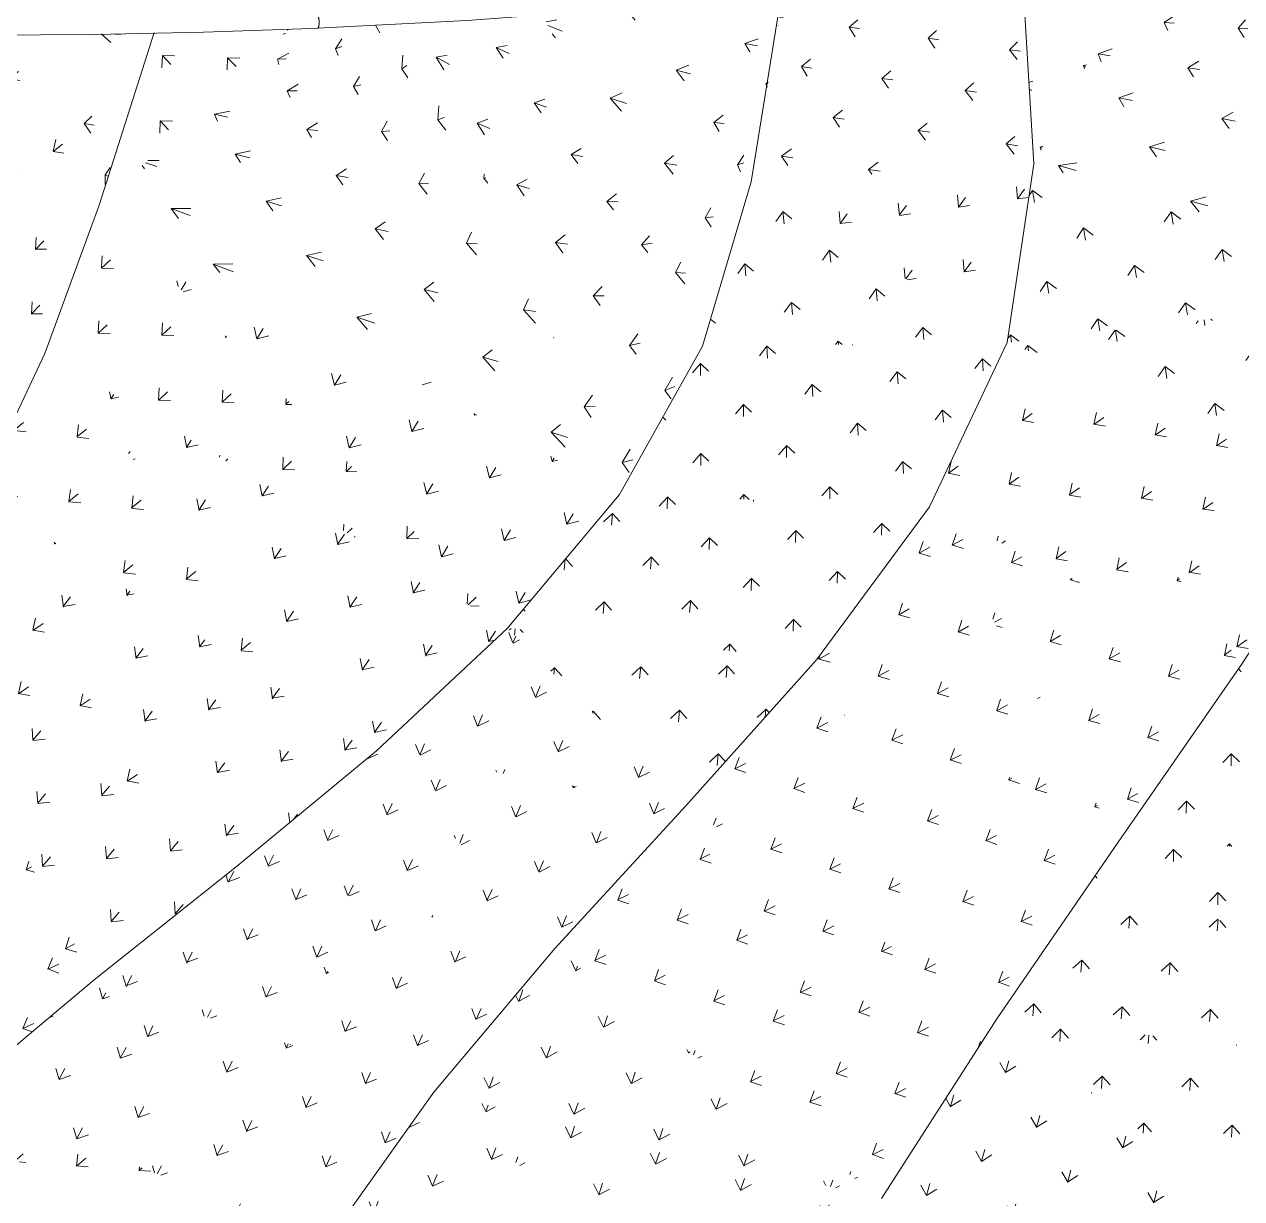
# Model space of a CAD drawing. Header units: millimetres. Extents: x 15878 to 679837, y -72324 to 391440.
# Drawn here: x 92582 to 97316, y -1400 to 3167 of the extents above; entities that cross this region are included whole.
import ezdxf

# ---------------------------------------------------------------- set-up
doc = ezdxf.new("R2010")
doc.units = ezdxf.units.MM
for name, color, linetype, lineweight in [('A-FLOR', 192, 'Continuous', 5), ('A-FLOR-HRAL', 11, 'Continuous', 5), ('A-FLOR-PATT', 8, 'Continuous', 5)]:
    doc.layers.add(name, color=color, linetype=linetype, lineweight=lineweight)

# ---------------------------------------------------------------- blocks, each defined once
blk = doc.blocks.new('Railings 6 - Railings 6-15750741-1_F')
at = {"layer": 'A-FLOR-HRAL', "flags": 128}
for points in [[(93722.6, 3152.1), (94302.9, 3182.3), (94882.3, 3225.2), (95264.1, 3260.5)], [(92010.6, 3129.3), (92433.1, 3125.2), (92855.6, 3127.5), (93278.1, 3136.1), (93700.4, 3151.2), (93722.6, 3152.1)]]:
    blk.add_lwpolyline(points, dxfattribs=at)
at = {"layer": 'A-FLOR-HRAL'}
for points, knots in [([(93719.7, 3201.9), (93720.8, 3202.3), (93722.3, 3201.8), (93724, 3199.2), (93724.9, 3197.2), (93725.6, 3195.5), (93726.2, 3193.5), (93727, 3190.7), (93727.6, 3187.3), (93728.1, 3183.9), (93728.3, 3181.2), (93728.5, 3178.4), (93728.6, 3175.8), (93728.7, 3173.4), (93728.6, 3171.2), (93728.5, 3169.1), (93728.4, 3167), (93728.2, 3165.1), (93727.9, 3163.2), (93727.6, 3161.4), (93727.2, 3159.2), (93726.5, 3156.8), (93725.5, 3154.6), (93724.5, 3153), (93723.7, 3152.5), (93723.3, 3152.3)], [-1, -1, -1, -1, -0.861111, -0.791667, -0.756944, -0.722222, -0.6875, -0.652778, -0.583333, -0.548611, -0.513889, -0.479167, -0.444444, -0.416667, -0.388889, -0.361111, -0.333333, -0.305556, -0.277778, -0.25, -0.222222, -0.166667, -0.111111, -0.055556, 0, 0, 0, 0]), ([(93723.3, 3152.3), (93724.3, 3152.7), (93725.7, 3154.4), (93726.8, 3158), (93727.2, 3159.5), (93727.3, 3159.8)], [-1, -1, -1, -1, -0.8611111, -0.7916667, -0.7777778, -0.7777778, -0.7777778, -0.7777778]), ([(93727.3, 3159.8), (93727.4, 3160.2), (93727.6, 3161.2), (93727.9, 3163.2), (93728.2, 3165.2), (93728.3, 3166.5), (93728.4, 3167)], [-0.7776613, -0.7776613, -0.7776613, -0.7776613, -0.7569444, -0.7222222, -0.6875, -0.6666667, -0.6666667, -0.6666667, -0.6666667])]:
    blk.add_open_spline(points, degree=3, knots=knots, dxfattribs=at)
for points in [[(93723.3, 3152.3), (93722.5, 3152), (93721.7, 3152.1), (93720.9, 3152.8)], [(93720.9, 3152.8), (93721.7, 3152.1), (93722.5, 3152), (93723.3, 3152.3)]]:
    blk.add_open_spline(points, degree=3, dxfattribs=at)
blk = doc.blocks.new('FP_180-1_F')
at = {"layer": 'A-FLOR-PATT'}
for p, q in [((97474.8, 3573.8), (97496.3, 3579.6)), ((97474.8, 3573.8), (97503.5, 3534.8)), ((97133.4, 3497.7), (97147.8, 3519.1)), ((97308.2, 3533.3), (97313.1, 3549.2)), ((97308.2, 3533.3), (97330.8, 3538.3)), ((97308.2, 3533.3), (97327.1, 3499.3)), ((96961.4, 3468.8), (96975.1, 3470.9)), ((96968.4, 3481.8), (96979.4, 3491.3)), ((97133.4, 3497.7), (97157.1, 3502.2)), ((97133.4, 3497.7), (97142.5, 3468.8)), ((96949.6, 3446.8), (96949.6, 3443.2)), ((97198, 3335), (97224.2, 3369.3)), ((97425.2, 3343.9), (97440.1, 3384.1)), ((96962.6, 3331.1), (97000.2, 3359.5)), ((96962.6, 3331.1), (96994.3, 3331.3)), ((96962.6, 3331.1), (96969.3, 3303.3)), ((97198, 3335), (97228.6, 3335.9)), ((97198, 3335), (97214.5, 3302.3)), ((97425.2, 3343.9), (97454.7, 3345.4)), ((97425.2, 3343.9), (97451.6, 3306.1)), ((97014.8, 3174.6), (97054.7, 3201.8)), ((97014.8, 3174.6), (97053.4, 3171.4)), ((97014.8, 3174.6), (97029, 3143)), ((97302.5, 3152), (97331.1, 3185.1)), ((97582.1, 3134.1), (97599.3, 3173.1)), ((97302.5, 3152), (97340.1, 3149.3)), ((97302.5, 3152), (97326.6, 3115.4)), ((97582.1, 3134.1), (97618.6, 3132.1)), ((97582.1, 3134.1), (97616, 3092.5)), ((96758.6, 3051.8), (96812.2, 3072)), ((96758.6, 3051.8), (96805.2, 3044.4)), ((96758.6, 3051.8), (96770.5, 3021.4)), ((97106.9, 2997.8), (97149.1, 3023.9)), ((97106.9, 2997.8), (97152.4, 2991)), ((97106.9, 2997.8), (97128.6, 2962.4)), ((97447, 2948.5), (97477.9, 2980.4)), ((97447, 2948.5), (97491.5, 2942.3)), ((97447, 2948.5), (97478.5, 2908.1)), ((97778.9, 2903.8), (97798.5, 2941.6)), ((96838.2, 2881.3), (96894.1, 2900.3)), ((97778.9, 2903.8), (97821.8, 2898.2)), ((97778.9, 2903.8), (97820.3, 2858.3)), ((96838.2, 2881.3), (96891.8, 2870.4)), ((96838.2, 2881.3), (96857.6, 2847.1)), ((97238.8, 2800.7), (97283.4, 2825.5)), ((97238.8, 2800.7), (97291.3, 2790.3)), ((97238.8, 2800.7), (97268, 2761.5)), ((97631.3, 2724.5), (97664.6, 2755.2)), ((96957.7, 2690.5), (97016, 2708.3)), ((97631.3, 2724.5), (97682.8, 2714.8)), ((97631.3, 2724.5), (97670.3, 2680.3)), ((96957.7, 2690.5), (97018.2, 2676)), ((96957.7, 2690.5), (96984.5, 2652.4)), ((96603.6, 2617.7), (96675.5, 2628.5)), ((96603.6, 2617.7), (96672.1, 2599.1)), ((96603.6, 2617.7), (96622.4, 2589.3)), ((97410.7, 2583.1), (97457.6, 2606.8)), ((97410.7, 2583.1), (97470.1, 2569.2)), ((97410.7, 2583.1), (97447.3, 2540)), ((97855.6, 2480.1), (97891.2, 2509.6)), ((97117, 2479.3), (97177.7, 2495.9)), ((97117, 2479.3), (97184.5, 2461.3)), ((97117, 2479.3), (97151.3, 2437.4)), ((97855.6, 2480.1), (97914, 2466.7)), ((97855.6, 2480.1), (97902.1, 2431.9)), ((97622.4, 2345.1), (97671.7, 2367.5)), ((97622.4, 2345.1), (97688.8, 2327.6)), ((97622.4, 2345.1), (97666.6, 2298.1)), ((98119.8, 2215), (98126.8, 2220)), ((98119.8, 2215), (98130.2, 2212.3)), ((98119.8, 2215), (98136.1, 2199.2))]:
    blk.add_line(p, q, dxfattribs=at)
blk = doc.blocks.new('FP_182-1_F')
at = {"layer": 'A-FLOR-PATT'}
for p, q in [((96443, 3409.4), (96450.8, 3398.7)), ((95965.9, 3312.2), (95997.6, 3342)), ((95965.9, 3312.2), (96005, 3307)), ((95965.9, 3312.2), (95989.4, 3275.1)), ((96265.4, 3272.6), (96295.9, 3303)), ((96265.4, 3272.6), (96305.9, 3267.3)), ((96265.4, 3272.6), (96292.2, 3234.6)), ((95522.7, 3222.1), (95529, 3227.3)), ((95518.3, 3195.3), (95532.7, 3193.1)), ((95790.2, 3155.9), (95824, 3185)), ((95513.1, 3163.3), (95513.6, 3162.3)), ((95790.2, 3155.9), (95830.3, 3150.3)), ((95790.2, 3155.9), (95813, 3118.9)), ((96096.8, 3112.8), (96129.3, 3142.5)), ((96096.8, 3112.8), (96138.3, 3107)), ((96096.8, 3112.8), (96122.9, 3075)), ((96413.9, 3068.5), (96445, 3098.8)), ((95604, 3003), (95639.7, 3031.4)), ((96413.9, 3068.5), (96456.7, 3062.5)), ((96413.9, 3068.5), (96443.3, 3029.8)), ((95604, 3003), (95644.9, 2996.9)), ((95604, 3003), (95626.1, 2966)), ((95917.5, 2957), (95951.9, 2985.9)), ((95917.5, 2957), (95959.9, 2950.8)), ((95917.5, 2957), (95942.9, 2919.3)), ((96241.6, 2909.6), (96274.7, 2939.1)), ((96241.6, 2909.6), (96285.3, 2903.1)), ((96241.6, 2909.6), (96270.2, 2871)), ((95727.6, 2804.5), (95764, 2832.9)), ((95727.6, 2804.5), (95770.8, 2798)), ((95727.6, 2804.5), (95752.2, 2767)), ((96058.5, 2754.5), (96093.6, 2783.3)), ((96058.5, 2754.5), (96103.2, 2747.7)), ((96058.5, 2754.5), (96086.5, 2716.1)), ((96400.2, 2701.9), (96434, 2731.2)), ((96400.2, 2701.9), (96446.3, 2694.7)), ((96400.2, 2701.9), (96431.4, 2662.4)), ((95527, 2655), (95565.4, 2682.8)), ((95527, 2655), (95571.2, 2648.2)), ((95527, 2655), (95551, 2617.6)), ((95864.8, 2602.9), (95902, 2631.1)), ((95864.8, 2602.9), (95910.4, 2595.8)), ((95864.8, 2602.9), (95878.4, 2583.9))]:
    blk.add_line(p, q, dxfattribs=at)
blk = doc.blocks.new('FP_188-1_F')
at = {"layer": 'A-FLOR-PATT'}
for p, q in [((93587.6, 3128.9), (93597.1, 3130.8)), ((93603.8, 3143.9), (93612.2, 3148.7)), ((93948, 3164), (93964.1, 3134.5)), ((93792.2, 3071.6), (93816.7, 3110.2)), ((93792.2, 3071.6), (93816.9, 3080.9)), ((93567, 3031.2), (93610.6, 3055.5)), ((93567, 3031.2), (93600.8, 3033.5)), ((93567, 3031.2), (93571.1, 3010.4)), ((93792.2, 3071.6), (93802.4, 3046.3)), ((94050.2, 2993.9), (94054.4, 3047.6)), ((94050.2, 2993.9), (94069.9, 3007)), ((94050.2, 2993.9), (94073.6, 2958.8)), ((93862.2, 2925.2), (93885.6, 2964.6)), ((93604.7, 2908.7), (93647.1, 2933.8)), ((93604.7, 2908.7), (93642.8, 2907.9)), ((93604.7, 2908.7), (93616, 2882.5)), ((93862.2, 2925.2), (93891.1, 2931.3)), ((93862.2, 2925.2), (93879.6, 2894.6)), ((94190.7, 2795.3), (94193.9, 2849.8)), ((93320.9, 2817.2), (93381.5, 2828.9)), ((93320.9, 2817.2), (93372.6, 2806.4)), ((93320.9, 2817.2), (93333.3, 2790.3)), ((94190.7, 2795.3), (94214.7, 2805.2)), ((94190.7, 2795.3), (94221.3, 2754.9)), ((93680.5, 2757.9), (93721.9, 2783.8)), ((93680.5, 2757.9), (93722.9, 2753.9)), ((93680.5, 2757.9), (93698.9, 2726.5)), ((93970.4, 2750.6), (93992.7, 2790.7)), ((93970.4, 2750.6), (94003.6, 2753.5)), ((93970.4, 2750.6), (93994.9, 2714.7)), ((93402.5, 2662.2), (93461.9, 2674.7)), ((93402.5, 2662.2), (93458.5, 2648.2)), ((93402.5, 2662.2), (93422, 2630)), ((93040.8, 2617.5), (93048.8, 2604.9)), ((93053.3, 2629.1), (93097.7, 2613.8)), ((93061.8, 2637.2), (93105.7, 2637)), ((93794.4, 2579), (93834.7, 2605.7)), ((93794.4, 2579), (93841.1, 2571.8)), ((93794.4, 2579), (93820, 2542.3)), ((94116.7, 2547.7), (94137.9, 2588.6)), ((94369.4, 2568.5), (94370.3, 2584.1)), ((94369.4, 2568.5), (94376.3, 2570)), ((94369.4, 2568.5), (94384.9, 2549.6)), ((94116.7, 2547.7), (94154.2, 2547.4)), ((94116.7, 2547.7), (94148.4, 2506.5)), ((93522.1, 2479), (93580.5, 2492.3)), ((93522.1, 2479), (93582.4, 2461.8)), ((93522.1, 2479), (93548.8, 2441.5)), ((93153.5, 2450.4), (93227.3, 2423.2)), ((93153.5, 2450.4), (93181.2, 2412.1)), ((93153.5, 2450.4), (93230, 2450.3)), ((93946.4, 2371.8), (93985.7, 2399.3)), ((93946.4, 2371.8), (93997.4, 2361.5)), ((93946.4, 2371.8), (93979.2, 2329.8)), ((94301.1, 2316.5), (94321.3, 2358.3)), ((93679.8, 2267.6), (93737.1, 2281.6)), ((94301.1, 2316.5), (94342.9, 2313.1)), ((94301.1, 2316.5), (94339.9, 2270.1)), ((93316.9, 2234.8), (93392.3, 2235.5)), ((93316.9, 2234.8), (93395, 2204.4)), ((93316.9, 2234.8), (93342.6, 2202.6)), ((93679.8, 2267.6), (93744.4, 2247.2)), ((93679.8, 2267.6), (93713.6, 2224.8)), ((94136.5, 2136.4), (94174.7, 2164.7)), ((94136.5, 2136.4), (94191.8, 2122.9)), ((94136.5, 2136.4), (94176.4, 2089.1)), ((94523.6, 2057.1), (94542.7, 2099.7)), ((93875.6, 2027.9), (93931.9, 2042.8)), ((94523.6, 2057.1), (94569.7, 2050.5)), ((94523.6, 2057.1), (94569.6, 2005.3)), ((93875.6, 2027.9), (93944.5, 2004.4)), ((93875.6, 2027.9), (93916.6, 1979.8)), ((94364.7, 1872.7), (94401.9, 1901.8)), ((94364.7, 1872.7), (94424.3, 1856.1)), ((94364.7, 1872.7), (94411.7, 1820.2)), ((94129.3, 1765.3), (94164.7, 1775.7)), ((94631, 1580.8), (94667.1, 1610.7)), ((94631, 1580.8), (94694.9, 1560.9)), ((94631, 1580.8), (94685.2, 1522.9))]:
    blk.add_line(p, q, dxfattribs=at)
blk = doc.blocks.new('FP_189-1_F')
at = {"layer": 'A-FLOR-PATT'}
for p, q in [((94416.3, 3077), (94460, 3084.2)), ((94183.3, 3039.8), (94227, 3046.6)), ((94183.3, 3039.8), (94235.4, 3010.4)), ((94183.3, 3039.8), (94213.5, 2990.4)), ((94416.3, 3077), (94466.9, 3053.3)), ((94416.3, 3077), (94444.4, 3035.3)), ((94564.4, 2861.2), (94605.9, 2876.1)), ((94564.4, 2861.2), (94612.9, 2845)), ((94564.4, 2861.2), (94591.7, 2822.5)), ((94342.7, 2783.2), (94384.3, 2797.7)), ((94342.7, 2783.2), (94392.7, 2761.4)), ((94342.7, 2783.2), (94372.1, 2736.9)), ((94708, 2661.5), (94747.4, 2683.9)), ((94708, 2661.5), (94754.4, 2652.8)), ((94708, 2661.5), (94734.4, 2625.8)), ((94497.6, 2542.9), (94537, 2565)), ((94497.6, 2542.9), (94545.5, 2528.6)), ((94497.6, 2542.9), (94526.1, 2499.6)), ((94847.1, 2477.8), (94884.4, 2507.7)), ((94847.1, 2477.8), (94891.4, 2476.5)), ((94847.1, 2477.8), (94872.7, 2445.1)), ((94648, 2318.7), (94685.3, 2348.4)), ((94981.8, 2310), (95013.7, 2344)), ((94648, 2318.7), (94693.8, 2311.9)), ((94648, 2318.7), (94675.7, 2278.4)), ((94981.8, 2310), (95024, 2316.2)), ((94981.8, 2310), (95006.5, 2280.4)), ((94793.9, 2110.6), (94829.1, 2147.9)), ((94793.9, 2110.6), (94837.6, 2111.3)), ((94793.9, 2110.6), (94820.8, 2073.3)), ((94640.1, 1948.1), (94641.2, 1949.3)), ((94935.4, 1918.5), (94968.5, 1963.4)), ((94935.4, 1918.5), (94977, 1926.7)), ((94935.4, 1918.5), (94961.4, 1884.3)), ((95072.3, 1742.5), (95103.3, 1795)), ((95072.3, 1742.5), (95111.9, 1758.2)), ((94758.6, 1679.5), (94791.8, 1724.3)), ((95072.3, 1742.5), (95097.5, 1711.3)), ((94758.6, 1679.5), (94801.8, 1682.3)), ((94758.6, 1679.5), (94786.8, 1637.7)), ((94906.9, 1463.1), (94937.9, 1515.5)), ((94906.9, 1463.1), (94947.9, 1473.3)), ((94906.9, 1463.1), (94934.2, 1424.3))]:
    blk.add_line(p, q, dxfattribs=at)
blk = doc.blocks.new('FP_190-1_F')
at = {"layer": 'A-FLOR-PATT'}
for p, q in [((94917.7, 3229.8), (94957.4, 3183.5)), ((94921.4, 3230.1), (94987.7, 3206)), ((95266.6, 3263.2), (95278.1, 3247.7)), ((94611.6, 3176.4), (94653.4, 3184.4)), ((94618.1, 3163), (94673.2, 3140.7)), ((94634.3, 3129.7), (94648, 3114.9)), ((95384.3, 3092.2), (95435.8, 3111.1)), ((95384.3, 3092.2), (95433.5, 3083.5)), ((95384.3, 3092.2), (95403.8, 3060)), ((95116.5, 2988.5), (95165.9, 3008.4)), ((95116.5, 2988.5), (95172.8, 2974.1)), ((95116.5, 2988.5), (95148.1, 2947.3)), ((95466, 2936.1), (95474.3, 2942)), ((95466, 2936.1), (95473.4, 2936.5)), ((95466, 2936.1), (95471.1, 2922.7)), ((94860, 2879.7), (94907.2, 2900.5)), ((94860, 2879.7), (94923.4, 2859.5)), ((94860, 2879.7), (94903.8, 2829.3)), ((95263.3, 2784.7), (95300.4, 2813.5)), ((95263.3, 2784.7), (95303.7, 2781.9)), ((95263.3, 2784.7), (95284.7, 2750.9)), ((95071.8, 2627.1), (95106.9, 2657.2)), ((95355.8, 2620.2), (95380.8, 2657.9)), ((95071.8, 2627.1), (95119.4, 2618.8)), ((95071.8, 2627.1), (95105.5, 2584.3)), ((95355.8, 2620.2), (95380.5, 2628.9)), ((95355.8, 2620.2), (95367.1, 2593.7)), ((95229.6, 2414.8), (95252.4, 2453.9)), ((95229.6, 2414.8), (95261.3, 2418.1)), ((95229.6, 2414.8), (95253.1, 2379.4)), ((95114.7, 2201.9), (95135.4, 2242.4)), ((95114.7, 2201.9), (95153.6, 2199.8)), ((95114.7, 2201.9), (95150.5, 2157.4))]:
    blk.add_line(p, q, dxfattribs=at)
blk = doc.blocks.new('FP_191-1_F')
at = {"layer": 'A-FLOR-PATT'}
for p, q in [((92880.1, 3130.6), (92918.6, 3095.8)), ((92934.7, 3128.8), (92955.9, 3127.4)), ((92815, 2780.9), (92844.7, 2809.5)), ((92815, 2780.9), (92853.1, 2774.8)), ((92815, 2780.9), (92840.7, 2743.6)), ((92896.4, 2581.8), (92915.5, 2610.5)), ((92896.4, 2581.8), (92896.3, 2544.4)), ((92896.4, 2581.8), (92908.8, 2575.6))]:
    blk.add_line(p, q, dxfattribs=at)

msp = doc.modelspace()

# ---------------------------------------------------------------- hatches: boundary and pattern name
at = {"layer": 'A-FLOR-PATT'}
h = msp.add_hatch(dxfattribs=at)
h.set_pattern_fill('FP_702', color=256, style=0, pattern_type=2)
h.set_pattern_definition([(332.033, (35671.62, 17515.92), (242.85843, 74.40225), [47.625, -311.585]), (287.033, (35671.62, 17515.92), (242.8586, 74.4023), [47.625, -206.375]), (17.033, (35671.62, 17515.92), (-74.4023, 242.8586), [47.625, -206.375])])
h.paths.add_polyline_path([(96508, 2624), (96967.1, 3488.7), (96817.4, 3463.8), (96460.7, 3404.8), (96500.9, 2741)], flags=0)
h = msp.add_hatch(dxfattribs=at)
h.set_pattern_fill('FP_1219', color=256, style=0, pattern_type=2)
h.set_pattern_definition([(270.199, (116323.26, -2219.67), (163.4589, -158.0502), [46.463, -303.981]), (229.86, (116323.26, -2219.67), (163.4608, -158.048), [47.188, -204.48]), (315.964, (116323.26, -2219.67), (162.242, 192.3915), [42.633, -184.741])])
h.paths.add_polyline_path([(92873.5, 2464.3), (92179.7, 3128.5), (92135.9, 3128.8), (91863.2, 2547), (92661.9, 2481.6)], flags=0)
h = msp.add_hatch(dxfattribs=at)
h.set_pattern_fill('FP_1221', color=256, style=0, pattern_type=2)
h.set_pattern_definition([(38.195, (12993.45, -36865.3), (50.05758, 248.11795), [45.805, -299.68]), (351.148, (12993.45, -36865.3), (50.05635, 248.1185), [42.025, -182.108]), (78.594, (12993.45, -36865.3), (-221.4631, 34.4897), [47.46, -205.658])])
h.paths.add_polyline_path([(92873.5, 2464.3), (92649.4, 3127.6), (92372.5, 3125.6), (92182.1, 3126.2), (92661.9, 2666.9)], flags=0)
h = msp.add_hatch(dxfattribs=at)
h.set_pattern_fill('FP_1042', color=256, style=0, pattern_type=2)
h.set_pattern_definition([(313.18, (59370.21, 20635.99), (253.8717, -8.06695), [47.625, -311.585]), (268.18, (59370.2, 20636), (253.8719, -8.067), [47.625, -206.375]), (358.18, (59370.2, 20636), (8.067, 253.8719), [47.625, -206.375])])
h.paths.add_polyline_path([(92873.5, 2464.3), (93603, 3148.8), (93368.4, 3141), (93086.8, 3133.4), (92899.9, 2547)], flags=0)
h = msp.add_hatch(dxfattribs=at)
h.set_pattern_fill('FP_875', color=256, style=0, pattern_type=2)
h.set_pattern_definition([(53.849, (868.28, -44707.9), (-22.67905, 251.47925), [46.554, -304.581]), (7.939, (868.28, -44707.9), (-22.6773, 251.4791), [43.508, -188.535]), (95.153, (868.28, -44707.9), (-229.81925, -32.0499), [47.344, -205.156])])
h.paths.add_polyline_path([(96404.8, 1929.6), (96508, 2624), (95408.5, 2555.1), (96083.8, 2131.1)], flags=0)
h = msp.add_hatch(dxfattribs=at)
h.set_pattern_fill('FP_701', color=256, style=0, pattern_type=2)
h.set_pattern_definition([(278.975, (101661.66, 918.14), (198.1903, -145.591), [47.444, -310.398]), (235.593, (101661.66, 918.14), (198.19, -145.593), [47.24, -204.707]), (323.699, (101661.66, 918.14), (142.365, 207.868), [46.11, -199.81])])
h.paths.add_polyline_path([(96404.8, 1929.6), (98164.1, 2131.1), (96508, 2624), (96497.7, 2555.1)], flags=0)
h = msp.add_hatch(dxfattribs=at)
h.set_pattern_fill('FP_1220', color=256, style=0, pattern_type=2)
h.set_pattern_definition([(66.451, (5471.1, -68218.23), (-80.17596, 222.31242), [47.423, -310.262]), (25.328, (5471.1, -68218.23), (-80.17726, 222.3123), [46.276, -200.531]), (109.832, (5471.1, -68218.23), (-223.08264, -105.58485), [44.312, -192.017])])
h.paths.add_polyline_path([(92661.9, 1887.4), (91863.2, 2547), (91558.7, 2104.7), (92404.9, 1938)], flags=0)
h = msp.add_hatch(dxfattribs=at)
h.set_pattern_fill('FP_1223', color=256, style=0, pattern_type=2)
h.set_pattern_definition([(45.952, (3989.47, -35322.25), (15.46863, 250.84573), [46.633, -305.096]), (0.491, (3989.47, -35322.25), (15.46795, 250.84576), [42.953, -186.13]), (86.471, (3989.47, -35322.25), (-229.0751, -1.9613), [47.123, -204.199])])
h.paths.add_polyline_path([(92661.9, 1887.4), (92873.5, 2464.3), (91863.2, 2547), (92639.3, 1906)], flags=0)
h = msp.add_hatch(dxfattribs=at)
h.set_pattern_fill('FP_876', color=256, style=0, pattern_type=2)
h.set_pattern_definition([(275.323, (109767.62, 411.18), (181.2146, -150.1894), [46.998, -307.486]), (233.814, (109767.62, 411.18), (181.215, -150.1885), [47.105, -204.123]), (320.348, (109767.62, 411.18), (148.3294, 202.765), [44.13, -191.232])])
h.paths.add_polyline_path([(95219.3, 1915.1), (96404.8, 1929.6), (95408.5, 2555.1), (95370.4, 2426.5)], flags=0)
h = msp.add_hatch(dxfattribs=at)
h.set_pattern_fill('FP_1040', color=256, style=0, pattern_type=2)
h.set_pattern_definition([(43.332, (-16495.42, -35565.11), (12.3938, 253.0321), [47.347, -309.766]), (358.154, (-16495.42, -35565.11), (12.3934, 253.0321), [46.405, -201.09]), (87.196, (-16495.42, -35565.11), (-247.3662, 7.9716), [47.5, -205.835])])
h.paths.add_polyline_path([(94461.2, 819.4), (92873.5, 2464.3), (92661.9, 1887.4), (93731.6, 1252.5)], flags=0)
h = msp.add_hatch(dxfattribs=at)
h.set_pattern_fill('FP_1045', color=256, style=0, pattern_type=2)
h.set_pattern_definition([(58.733, (-18363.86, -58156.27), (-57.50342, 243.44884), [47.599, -311.414]), (14.579, (-18363.86, -58156.27), (-57.503, 243.4483), [47.241, -204.713]), (103.29, (-18363.86, -58156.27), (-243.8412, -63.42065), [46.903, -203.245])])
h.paths.add_polyline_path([(94461.2, 819.4), (94896.2, 1339.2), (92873.5, 2464.3), (94043.2, 1252.5)], flags=0)
h = msp.add_hatch(dxfattribs=at)
h.set_pattern_fill('FP_705', color=256, style=0, pattern_type=2)
h.set_pattern_definition([(277.319, (104086.71, -1531.77), (193.093, -143.8593), [46.756, -305.901]), (234.264, (104086.7, -1531.77), (193.092, -143.86), [47.567, -206.123]), (323.313, (104086.7, -1531.77), (148.167, 205.925), [45.148, -195.643])])
h.paths.add_polyline_path([(97779, 1387.5), (98164.1, 2131.1), (96404.8, 1929.6), (97061.8, 1670.4)], flags=0)
h = msp.add_hatch(dxfattribs=at)
h.set_pattern_fill('FP_1222', color=256, style=0, pattern_type=2)
h.set_pattern_definition([(44.254, (-1220.27, -35310.51), (19.58855, 249.9377), [47.024, -307.65]), (359.406, (-1220.27, -35310.5), (19.5872, 249.9374), [43.961, -190.499]), (85.519, (-1220.27, -35310.5), (-234.44867, 2.43156), [47.007, -203.697])])
h.paths.add_polyline_path([(92404.9, 1342.9), (92661.9, 1887.4), (91558.7, 2104.7), (91987.8, 1718.4)], flags=0)
h = msp.add_hatch(dxfattribs=at)
h.set_pattern_fill('FP_871', color=256, style=0, pattern_type=2)
h.set_pattern_definition([(270.199, (112781.92, -6176.18), (167.631, -159.7887), [46.424, -303.73]), (228.84, (112781.92, -6176.18), (167.6302, -159.7891), [47.409, -205.438]), (316.371, (112781.92, -6176.18), (166.4177, 190.3603), [43.423, -188.165])])
h.paths.add_polyline_path([(96102.4, 1291.2), (95219.3, 1915.1), (94896.2, 1339.2), (95370.4, 1320.3)], flags=0)
h = msp.add_hatch(dxfattribs=at)
h.set_pattern_fill('FP_874', color=256, style=0, pattern_type=2)
h.set_pattern_definition([(273.545, (111259.73, -2222.55), (176.3086, -149.763), [46.446, -303.869]), (232.27, (111259.73, -2222.55), (176.3063, -149.7656), [47.385, -205.337]), (319.654, (111259.73, -2222.55), (154.6488, 199.881), [43.374, -187.956])])
h.paths.add_polyline_path([(96102.4, 1291.2), (96404.8, 1929.6), (95219.3, 1915.1), (95370.4, 1808.4)], flags=0)
h = msp.add_hatch(dxfattribs=at)
h.set_pattern_fill('FP_699', color=256, style=0, pattern_type=2)
h.set_pattern_definition([(35.445, (-7545.25, -28686.01), (52.48797, 247.58276), [46.876, -306.685]), (349.761, (-7545.25, -28686), (52.48885, 247.58266), [44.88, -194.48]), (78.03, (-7545.25, -28686), (-235.5483, 42.54775), [47.454, -205.632])])
h.paths.add_polyline_path([(97316.3, 678), (96404.8, 1929.6), (96102.4, 1291.2), (97061.8, 806.5)], flags=0)
h = msp.add_hatch(dxfattribs=at)
h.set_pattern_fill('FP_704', color=256, style=0, pattern_type=2)
h.set_pattern_definition([(35.033, (-9474.63, -30630.06), (53.29677, 246.39302), [47.236, -309.04]), (350.04, (-9474.63, -30630.06), (53.29263, 246.39394), [45.39, -196.689]), (77.795, (-9474.63, -30630.06), (-238.43096, 41.87213), [47.267, -204.824])])
h.paths.add_polyline_path([(97316.3, 678), (97779, 1387.5), (96404.8, 1929.6), (97061.8, 1027.4)], flags=0)
h = msp.add_hatch(dxfattribs=at)
h.set_pattern_fill('FP_1039', color=256, style=0, pattern_type=2)
h.set_pattern_definition([(39.179, (-14387.9, -30425.01), (31.95704, 251.06903), [47.296, -309.434]), (353.999, (-14387.9, -30425), (31.9603, 251.0685), [46.11, -199.809]), (82.746, (-14387.9, -30425), (-244.5715, 25.70737), [47.455, -205.64])])
h.paths.add_polyline_path([(93951.7, 341.4), (92661.9, 1887.4), (92404.9, 1342.9), (93679.1, 518)], flags=0)
h = msp.add_hatch(dxfattribs=at)
h.set_pattern_fill('FP_1044', color=256, style=0, pattern_type=2)
h.set_pattern_definition([(56.511, (-18170.83, -56091.65), (-47.99226, 243.85735), [47.547, -311.074]), (12.66, (-18170.83, -56091.65), (-47.99186, 243.8576), [47.249, -204.748]), (101.133, (-18170.83, -56091.65), (-245.8715, -55.2259), [46.6, -201.935])])
h.paths.add_polyline_path([(93951.7, 341.4), (94461.2, 819.4), (92661.9, 1887.4), (93679.1, 668.2)], flags=0)
h = msp.add_hatch(dxfattribs=at)
h.set_pattern_fill('FP_1038', color=256, style=0, pattern_type=2)
h.set_pattern_definition([(33.917, (-11676.66, -24717.63), (56.25085, 246.22677), [47.292, -309.405]), (348.865, (-11676.66, -24717.63), (56.2475, 246.22665), [45.816, -198.537]), (77.132, (-11676.66, -24717.63), (-239.7536, 47.19065), [47.357, -205.213])])
h.paths.add_polyline_path([(93405.3, -109.4), (92404.9, 1342.9), (92080.1, 847.1), (93257.9, -3)], flags=0)
h = msp.add_hatch(dxfattribs=at)
h.set_pattern_fill('FP_1046', color=256, style=0, pattern_type=2)
h.set_pattern_definition([(53.548, (-17430.36, -52937.12), (-34.76864, 244.3657), [47.512, -310.847]), (10.047, (-17430.36, -52937.12), (-34.76923, 244.36565), [47.165, -204.38]), (98.097, (-17430.36, -52937.12), (-247.68785, -43.8791), [46.28, -200.546])])
h.paths.add_polyline_path([(93405.3, -109.4), (93951.7, 341.4), (92404.9, 1342.9), (93338.1, -11.8)], flags=0)
h = msp.add_hatch(dxfattribs=at)
h.set_pattern_fill('FP_870', color=256, style=0, pattern_type=2)
h.set_pattern_definition([(264.674, (114621.94, -13565.84), (151.929, -169.5916), [45.817, -299.756]), (223.48, (114621.94, -13565.84), (151.9302, -169.591), [47.547, -206.037]), (311.856, (114621.94, -13565.84), (184.0046, 174.491), [42.692, -185])])
h.paths.add_polyline_path([(95662.8, 695.6), (94896.2, 1339.2), (94461.2, 819.4)], flags=0)
h = msp.add_hatch(dxfattribs=at)
h.set_pattern_fill('FP_873', color=256, style=0, pattern_type=2)
h.set_pattern_definition([(268.539, (113372, -9037.12), (163.095, -158.69), [45.779, -299.508]), (227.331, (113372, -9037.12), (163.096, -158.6893), [47.555, -206.07]), (315.784, (113372, -9037.12), (171.8992, 186.4832), [42.667, -184.89])])
h.paths.add_polyline_path([(95662.8, 695.6), (96102.4, 1291.2), (94896.2, 1339.2), (94999.4, 1252.5)], flags=0)
h = msp.add_hatch(dxfattribs=at)
h.set_pattern_fill('FP_698', color=256, style=0, pattern_type=2)
h.set_pattern_definition([(29.023, (-6882.6, -23037.8), (79.89494, 239.4132), [47.083, -308.037]), (343.773, (-6882.6, -23037.8), (79.89447, 239.41374), [45.038, -195.163]), (71.546, (-6882.6, -23037.8), (-230.6317, 67.1214), [47.324, -205.069])])
h.paths.add_polyline_path([(96836.3, -12.9), (96102.4, 1291.2), (95662.8, 695.6), (96363.9, 272.3)], flags=0)
h = msp.add_hatch(dxfattribs=at)
h.set_pattern_fill('FP_706', color=256, style=0, pattern_type=2)
h.set_pattern_definition([(29.125, (-6242.97, -23121.53), (79.7119, 239.71007), [47.003, -307.515]), (343.721, (-6242.97, -23121.53), (79.7111, 239.7102), [44.923, -194.665]), (71.606, (-6242.97, -23121.53), (-229.98106, 67.1618), [47.366, -205.251])])
h.paths.add_polyline_path([(96836.3, -12.9), (97316.3, 678), (96102.4, 1291.2), (96363.9, 826.6)], flags=0)
h = msp.add_hatch(dxfattribs=at)
h.set_pattern_fill('FP_1035', color=256, style=0, pattern_type=2)
h.set_pattern_definition([(28.374, (-9298.24, -19475.74), (80.52446, 238.44158), [47.367, -309.9]), (343.636, (-9298.24, -19475.74), (80.52337, 238.4425), [45.693, -198.002]), (71.34, (-9298.24, -19475.74), (-233.8229, 68.6581), [47.188, -204.483])])
h.paths.add_polyline_path([(92854, -548.8), (92080.1, 847.1), (91671.8, 411.2), (92613.4, -353.4)], flags=0)
h = msp.add_hatch(dxfattribs=at)
h.set_pattern_fill('FP_1043', color=256, style=0, pattern_type=2)
h.set_pattern_definition([(50.071, (-16346.21, -48827.77), (-18.64716, 244.95378), [47.529, -310.96]), (6.865, (-16346.21, -48827.77), (-18.6431, 244.95377), [46.975, -203.56]), (94.353, (-16346.21, -48827.77), (-248.7393, -29.95), [46.062, -199.601])])
h.paths.add_polyline_path([(92854, -548.8), (93405.3, -109.4), (92080.1, 847.1), (92323.5, 408.1)], flags=0)
h = msp.add_hatch(dxfattribs=at)
h.set_pattern_fill('FP_867', color=256, style=0, pattern_type=2)
h.set_pattern_definition([(67.051, (1312.33, -74343.18), (-87.71824, 211.71839), [46.639, -305.133]), (26.518, (1312.33, -74343.18), (-87.71527, 211.71907), [47.122, -204.197]), (112.505, (1312.33, -74343.18), (-224.8778, -112.2115), [42.969, -186.201])])
h.paths.add_polyline_path([(95154.5, 127.8), (94461.2, 819.4), (93951.7, 341.4), (94644.8, 218.4)], flags=0)
h = msp.add_hatch(dxfattribs=at)
h.set_pattern_fill('FP_872', color=256, style=0, pattern_type=2)
h.set_pattern_definition([(264.159, (114578.28, -14486.27), (150.5448, -169.167), [45.61, -298.402]), (223.004, (114578.28, -14486.27), (150.5434, -169.1685), [47.575, -206.157]), (311.666, (114578.28, -14486.27), (185.5557, 173.058), [42.46, -183.993])])
h.paths.add_polyline_path([(95154.5, 127.8), (95662.8, 695.6), (94461.2, 819.4), (94585.3, 695.6)], flags=0)
h = msp.add_hatch(dxfattribs=at)
h.set_pattern_fill('FP_697', color=256, style=0, pattern_type=2)
h.set_pattern_definition([(26.399, (-8090.05, -20488.25), (89.6081, 235.62455), [47.242, -309.081]), (341.413, (-8090.05, -20488.25), (89.608, 235.625), [45.411, -196.779]), (69.178, (-8090.05, -20488.25), (-229.55743, 77.19767), [47.267, -204.822])])
h.paths.add_polyline_path([(96363.9, -700.3), (95662.8, 695.6), (95154.5, 127.8), (95964.8, -427)], flags=0)
h = msp.add_hatch(dxfattribs=at)
h.set_pattern_fill('FP_703', color=256, style=0, pattern_type=2)
h.set_pattern_definition([(26.846, (-5963.61, -19722.94), (88.83037, 236.91514), [46.91, -306.908]), (341.222, (-5963.6, -19722.94), (88.828, 236.91645), [44.927, -194.683]), (69.447, (-5963.61, -19722.94), (-226.8556, 77.1327), [47.441, -205.58])])
h.paths.add_polyline_path([(96363.9, -700.3), (96836.3, -12.9), (95667.5, 686.3), (96226.6, -427)], flags=0)
h = msp.add_hatch(dxfattribs=at)
h.set_pattern_fill('FP_529', color=256, style=0, pattern_type=2)
h.set_pattern_definition([(268.805, (109835.43, -10742.12), (167.0718, -166.3135), [46.459, -303.956]), (226.541, (109835.43, -10742.12), (167.0707, -166.316), [47.536, -205.987]), (315.13, (109835.43, -10742.12), (174.381, 184.0247), [44.201, -191.539])])
h.paths.add_polyline_path([(98292.2, -68.2), (97316.3, 678), (96836.3, -12.9), (97946.5, -55)], flags=0)
h = msp.add_hatch(dxfattribs=at)
h.set_pattern_fill('FP_1041', color=256, style=0, pattern_type=2)
h.set_pattern_definition([(24.325, (-7855.37, -15920.1), (97.04162, 231.55524), [47.432, -310.325]), (339.811, (-7855.37, -15920.1), (97.0412, 231.55526), [45.739, -198.204]), (67.262, (-7855.37, -15920.1), (-228.9558, 84.19063), [47.075, -203.992])])
h.paths.add_polyline_path([(92323.5, -993.6), (92854, -548.8), (91671.8, 411.2), (92153.7, -627.4)], flags=0)
h = msp.add_hatch(dxfattribs=at)
h.set_pattern_fill('FP_866', color=256, style=0, pattern_type=2)
h.set_pattern_definition([(64.399, (-3721.71, -70956.51), (-78.8607, 217.2648), [46.669, -305.332]), (23.448, (-3721.71, -70956.5), (-78.8589, 217.26624), [47.203, -204.548]), (109.949, (-3721.71, -70956.5), (-230.96196, -100.17634), [43.338, -187.797])])
h.paths.add_polyline_path([(94644.8, -427), (93951.7, 341.4), (93405.3, -109.4), (94175.1, -306.7)], flags=0)
h = msp.add_hatch(dxfattribs=at)
h.set_pattern_fill('FP_868', color=256, style=0, pattern_type=2)
h.set_pattern_definition([(67.748, (1388.06, -73859.82), (-89.21696, 214.659), [46.963, -307.253]), (26.872, (1388.06, -73859.82), (-89.21567, 214.6599), [46.948, -203.442]), (112.569, (1388.06, -73859.82), (-223.35156, -113.17776), [43.587, -188.875])])
h.paths.add_polyline_path([(94644.8, -427), (95154.5, 127.8), (93951.7, 341.4), (94461.2, -223.4)], flags=0)
h = msp.add_hatch(dxfattribs=at)
h.set_pattern_fill('FP_695', color=256, style=0, pattern_type=2)
h.set_pattern_definition([(26.244, (-10230.09, -19758.86), (88.86776, 236.10142), [47.322, -309.601]), (341.301, (-10230.1, -19758.86), (88.86974, 236.1), [45.778, -198.372]), (69.373, (-10230.1, -19758.86), (-231.2626, 78.2747), [47.301, -204.971])])
h.paths.add_polyline_path([(95915.2, -1399.7), (95154.5, 127.8), (94644.8, -427), (95499.1, -1081.1)], flags=0)
h = msp.add_hatch(dxfattribs=at)
h.set_pattern_fill('FP_700', color=256, style=0, pattern_type=2)
h.set_pattern_definition([(26.763, (-7741.09, -18709.64), (87.94405, 237.5695), [46.924, -306.998]), (341.075, (-7741.09, -18709.64), (87.94093, 237.5702), [45.206, -195.892]), (69.687, (-7741.09, -18709.64), (-228.0649, 78.19534), [47.498, -205.826])])
h.paths.add_polyline_path([(95915.2, -1399.7), (96363.9, -700.3), (95154.5, 127.8), (95662.8, -892.9)], flags=0)
h = msp.add_hatch(dxfattribs=at)
h.set_pattern_fill('FP_530', color=256, style=0, pattern_type=2)
h.set_pattern_definition([(265.151, (110501.43, -14515.75), (156.9833, -181.681), [46.901, -306.846]), (222.425, (110501.43, -14515.75), (156.984, -181.681), [47.471, -205.706]), (310.829, (110501.43, -14515.75), (186.885, 170.7986), [45.02, -195.088])])
h.paths.add_polyline_path([(97946.5, -872.4), (96836.3, -12.9), (96363.9, -700.3), (97617.1, -836.6)], flags=0)
h = msp.add_hatch(dxfattribs=at)
h.set_pattern_fill('FP_533', color=256, style=0, pattern_type=2)
h.set_pattern_definition([(270.593, (108548.95, -7714.17), (172.1631, -167.5352), [47.107, -308.194]), (228.095, (108548.95, -7714.17), (172.163, -167.5348), [47.299, -204.963]), (315.781, (108548.95, -7714.17), (168.4844, 187.7485), [45.042, -195.183])])
h.paths.add_polyline_path([(97946.5, -872.4), (98292.2, -68.2), (96836.3, -12.9), (97617.1, -617.4)], flags=0)
h = msp.add_hatch(dxfattribs=at)
h.set_pattern_fill('FP_865', color=256, style=0, pattern_type=2)
h.set_pattern_definition([(62.804, (-8711.3, -67565.33), (-73.34866, 223.94778), [46.902, -306.854]), (21.103, (-8711.3, -67565.33), (-73.3512, 223.94625), [47.235, -204.687]), (108.135, (-8711.3, -67565.33), (-235.02766, -90.7005), [44.185, -191.468])])
h.paths.add_polyline_path([(94175.1, -985.7), (93405.3, -109.4), (92854, -548.8), (93759.9, -848.4)], flags=0)
h = msp.add_hatch(dxfattribs=at)
h.set_pattern_fill('FP_869', color=256, style=0, pattern_type=2)
h.set_pattern_definition([(65.86, (-3372.8, -69817.65), (-81.80958, 223.21267), [47.292, -309.405]), (24.193, (-3372.8, -69817.65), (-81.8115, 223.2124), [46.802, -202.808]), (110.129, (-3372.8, -69817.65), (-227.6865, -102.2929), [44.575, -193.158])])
h.paths.add_polyline_path([(94175.1, -985.7), (94644.8, -427), (93405.3, -109.4), (93791.3, -548.8)], flags=0)
h = msp.add_hatch(dxfattribs=at)
h.set_pattern_fill('FP_691', color=256, style=0, pattern_type=2)
h.set_pattern_definition([(71.219, (-11683.61, -74984.93), (-107.68863, 219.16368), [47.321, -309.597]), (28.079, (-11683.61, -74984.93), (-107.68844, 219.1629), [47.305, -204.989]), (116.168, (-11683.61, -74984.93), (-222.5979, -118.75225), [45.786, -198.405])])
h.paths.add_polyline_path([(95915.2, -1399.7), (94644.8, -427), (94175.1, -985.7), (95499.1, -1300.7)], flags=0)
h = msp.add_hatch(dxfattribs=at)
h.set_pattern_fill('FP_858', color=256, style=0, pattern_type=2)
h.set_pattern_definition([(61.657, (-13123.45, -64185.96), (-68.92543, 230.6151), [47.193, -308.759]), (19.16, (-13123.45, -64185.96), (-68.9246, 230.6152), [47.225, -204.641]), (106.64, (-13123.45, -64185.96), (-237.9137, -82.66406), [45.13, -195.565])])
h.paths.add_polyline_path([(93759.9, -1566.8), (92854, -548.8), (92323.5, -993.6), (93679.1, -1534.5)], flags=0)
h = msp.add_hatch(dxfattribs=at)
h.set_pattern_fill('FP_863', color=256, style=0, pattern_type=2)
h.set_pattern_definition([(64.518, (-8112.19, -65828.07), (-76.72883, 230.57176), [47.522, -310.913]), (21.934, (-8112.2, -65828.07), (-76.7285, 230.572), [46.68, -202.279]), (108.406, (-8112.2, -65828.07), (-230.9382, -92.9947), [45.563, -197.44])])
h.paths.add_polyline_path([(93759.9, -1566.8), (94175.1, -985.7), (92854, -548.8), (93679.1, -1476)], flags=0)
h = msp.add_hatch(dxfattribs=at)
h.set_pattern_fill('FP_528', color=256, style=0, pattern_type=2)
h.set_pattern_definition([(74.875, (-8999.89, -79642.49), (-120.70475, 212.77163), [47.41, -310.182]), (31.75, (-8999.89, -79642.5), (-120.70443, 212.7714), [47.188, -204.483]), (119.566, (-8999.89, -79642.5), (-214.01013, -132.43243), [45.867, -198.758])])
h.paths.add_polyline_path([(97617.1, -1678.6), (96363.9, -700.3), (95915.2, -1399.7), (97061.8, -1587.6)], flags=0)
h = msp.add_hatch(dxfattribs=at)
h.set_pattern_fill('FP_534', color=256, style=0, pattern_type=2)
h.set_pattern_definition([(266.785, (109406.05, -11756.58), (161.7125, -182.3723), [47.358, -309.836]), (223.796, (109406.05, -11756.58), (161.714, -182.371), [47.21, -204.578]), (311.564, (109406.05, -11756.58), (181.745, 174.2598), [45.702, -198.041])])
h.paths.add_polyline_path([(97617.1, -1678.6), (97946.5, -872.4), (96363.9, -700.3), (97290.9, -1424)], flags=0)
h = msp.add_hatch(dxfattribs=at)
h.set_pattern_fill('FP_857', color=256, style=0, pattern_type=2)
h.set_pattern_definition([(60.544, (-16713.36, -60759.77), (-64.18813, 236.55322), [47.439, -310.372]), (17.346, (-16713.36, -60759.77), (-64.19025, 236.5522), [47.172, -204.412]), (105.182, (-16713.36, -60759.77), (-240.143, -75.0069), [45.958, -199.149])])
h.paths.add_polyline_path([(93409.6, -2186.1), (92323.5, -993.6), (91839, -1460.8), (93114.3, -2049.7)], flags=0)
h = msp.add_hatch(dxfattribs=at)
h.set_pattern_fill('FP_864', color=256, style=0, pattern_type=2)
h.set_pattern_definition([(40.801, (-14002.56, -32864.5), (27.23993, 250.4367), [47.339, -309.716]), (355.97, (-14002.56, -32864.5), (27.23875, 250.4369), [45.684, -197.964]), (83.792, (-14002.56, -32864.5), (-243.0453, 17.1259), [47.234, -204.68])])
h.paths.add_polyline_path([(93409.6, -2186.1), (93759.9, -1566.8), (92323.5, -993.6), (93215.3, -1972.8)], flags=0)
h = msp.add_hatch(dxfattribs=at)
h.set_pattern_fill('FP_689', color=256, style=0, pattern_type=2)
h.set_pattern_definition([(67.933, (-14806.87, -69877.76), (-94.20332, 228.0641), [47.518, -310.886]), (24.456, (-14806.87, -69877.76), (-94.2006, 228.06565), [47.139, -204.27]), (112.443, (-14806.87, -69877.76), (-228.85184, -104.08375), [46.266, -200.488])])
h.paths.add_polyline_path([(95499.1, -2120.2), (94175.1, -985.7), (93759.9, -1566.8), (95108.2, -1995.8)], flags=0)
h = msp.add_hatch(dxfattribs=at)
h.set_pattern_fill('FP_694', color=256, style=0, pattern_type=2)
h.set_pattern_definition([(71.852, (-11722.15, -74094.83), (-109.21183, 221.36423), [47.54, -311.026]), (28.385, (-11722.15, -74094.83), (-109.2106, 221.36497), [47.078, -204.005]), (116.26, (-11722.15, -74094.83), (-220.89448, -119.3658), [46.282, -200.556])])
h.paths.add_polyline_path([(95499.1, -2120.2), (95915.2, -1399.7), (94175.1, -985.7), (95192.9, -1857.8)], flags=0)

# ---------------------------------------------------------------- linework, layer by layer
at = {"layer": 'A-FLOR'}
for p, q in [((96460.3, 3412.2), (96508, 2624)), ((95408.5, 2555.1), (95528.1, 3291.4)), ((93087.4, 3135.5), (92873.5, 2464.3)), ((93087.4, 3135.5), (93087.4, 3135.5)), ((96404.8, 1929.6), (96508, 2624)), ((95219.3, 1915.1), (95408.5, 2555.1)), ((92661.9, 1887.4), (92873.5, 2464.3)), ((94896.2, 1339.2), (95219.3, 1915.1)), ((96102.4, 1291.2), (96404.8, 1929.6)), ((92404.9, 1342.9), (92661.9, 1887.4)), ((97779, 1387.5), (97316.3, 678)), ((94461.2, 819.4), (94896.2, 1339.2)), ((95662.8, 695.6), (96102.4, 1291.2)), ((93951.7, 341.4), (94461.2, 819.4)), ((95662.8, 695.6), (95154.5, 127.8)), ((97316.3, 678), (96836.3, -12.9)), ((93405.3, -109.4), (93951.7, 341.4)), ((95154.5, 127.8), (94644.8, -427)), ((95154.5, 127.8), (95154.5, 127.8)), ((96836.3, -12.9), (96363.9, -700.3)), ((96836.3, -12.9), (96836.3, -12.9)), ((92854, -548.8), (93405.3, -109.4)), ((94175.1, -985.7), (94644.8, -427)), ((92323.5, -993.6), (92854, -548.8)), ((95915.2, -1399.7), (96363.9, -700.3)), ((93759.9, -1566.8), (94175.1, -985.7))]:
    msp.add_line(p, q, dxfattribs=at)

# ---------------------------------------------------------------- block references
for name in ['FP_180-1_F', 'FP_182-1_F', 'FP_190-1_F', 'FP_191-1_F', 'FP_188-1_F', 'FP_189-1_F']:
    msp.add_blockref(name, (0, 0), dxfattribs=at)
at = {"layer": 'A-FLOR-HRAL'}
msp.add_blockref('Railings 6 - Railings 6-15750741-1_F', (0, 0), dxfattribs=at)

doc.saveas('drawing.dxf')
